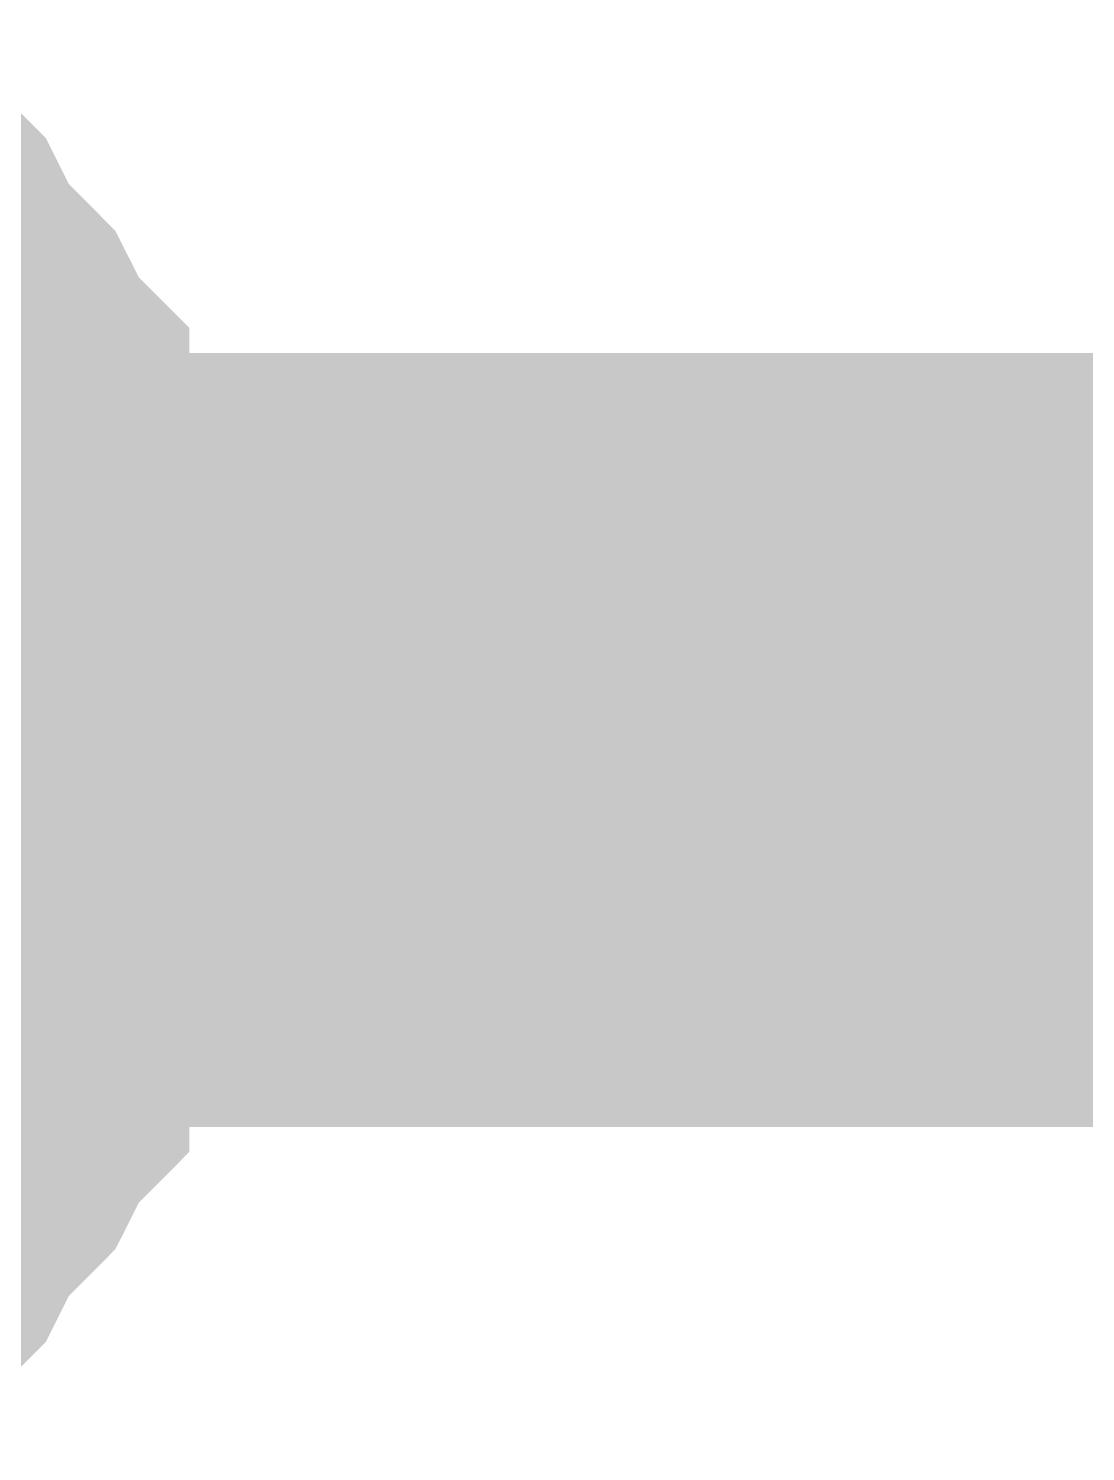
# Model space of a CAD drawing. Header units: inches. Extents: x 0 to 841, y 0 to 594.
# Drawn here: x 578.193 to 579.216, y 496.804 to 498.182 of the extents above; entities that cross this region are included whole.
import ezdxf

# ---------------------------------------------------------------- set-up
doc = ezdxf.new("R2010")
doc.units = ezdxf.units.IN
doc.layers.add('Sheet', color=255, linetype='Continuous')

msp = doc.modelspace()

# ---------------------------------------------------------------- linework, layer by layer
at = {"layer": 'Sheet'}
for points in [[(578.0415, 498.032, 0.2997, 0.2997, 0), (578.064, 498.0095, 0.2997, 0.2997, 0), (578.0864, 497.9871, 0.2997, 0.2997, 0), (578.1089, 497.9422, 0.2997, 0.2997, 0), (578.1314, 497.9197, 0.2997, 0.2997, 0), (578.1538, 497.8972, 0.2997, 0.2997, 0), (578.1763, 497.8523, 0.2997, 0.2997, 0), (578.1987, 497.8299, 0.2997, 0.2997, 0), (578.1987, 497.7849, 0.2997, 0.2997, 0), (578.2212, 497.7625, 0.2997, 0.2997, 0), (578.2212, 497.7176, 0.2997, 0.2997, 0), (578.2436, 497.6951, 0.2997, 0.2997, 0), (578.2436, 497.6502, 0.2997, 0.2997, 0), (578.2661, 497.6053, 0.2997, 0.2997, 0), (578.2661, 497.5828, 0.2997, 0.2997, 0), (578.2661, 497.5379, 0.2997, 0.2997, 0), (578.2661, 497.493, 0.2997, 0.2997, 0)], [(578.0415, 498.032, 0.2997, 0.2997, 0), (578.064, 498.0095, 0.2997, 0.2997, 0), (578.0864, 497.9871, 0.2997, 0.2997, 0), (578.1089, 497.9422, 0.2997, 0.2997, 0), (578.1314, 497.9197, 0.2997, 0.2997, 0), (578.1538, 497.8972, 0.2997, 0.2997, 0), (578.1763, 497.8523, 0.2997, 0.2997, 0), (578.1987, 497.8299, 0.2997, 0.2997, 0), (578.1987, 497.7849, 0.2997, 0.2997, 0), (578.2212, 497.7625, 0.2997, 0.2997, 0), (578.2212, 497.7176, 0.2997, 0.2997, 0), (578.2436, 497.6951, 0.2997, 0.2997, 0), (578.2436, 497.6502, 0.2997, 0.2997, 0), (578.2661, 497.6053, 0.2997, 0.2997, 0), (578.2661, 497.5828, 0.2997, 0.2997, 0), (578.2661, 497.5379, 0.2997, 0.2997, 0), (578.2661, 497.493, 0.2997, 0.2997, 0)], [(578.0415, 498.032, 0.2997, 0.2997, 0), (578.064, 498.0095, 0.2997, 0.2997, 0), (578.0864, 497.9871, 0.2997, 0.2997, 0), (578.1089, 497.9422, 0.2997, 0.2997, 0), (578.1314, 497.9197, 0.2997, 0.2997, 0), (578.1538, 497.8972, 0.2997, 0.2997, 0), (578.1763, 497.8523, 0.2997, 0.2997, 0), (578.1987, 497.8299, 0.2997, 0.2997, 0), (578.1987, 497.7849, 0.2997, 0.2997, 0), (578.2212, 497.7625, 0.2997, 0.2997, 0), (578.2212, 497.7176, 0.2997, 0.2997, 0), (578.2436, 497.6951, 0.2997, 0.2997, 0), (578.2436, 497.6502, 0.2997, 0.2997, 0), (578.2661, 497.6053, 0.2997, 0.2997, 0), (578.2661, 497.5828, 0.2997, 0.2997, 0), (578.2661, 497.5379, 0.2997, 0.2997, 0), (578.2661, 497.493, 0.2997, 0.2997, 0)], [(578.1314, 497.9197, 0.0991, 0.0991, 0), (578.1538, 497.8972, 0.0991, 0.0991, 0), (578.1763, 497.8523, 0.0991, 0.0991, 0), (578.1987, 497.8299, 0.0991, 0.0991, 0), (578.1987, 497.7849, 0.0991, 0.0991, 0), (578.2212, 497.7625, 0.0991, 0.0991, 0), (578.2212, 497.7176, 0.0991, 0.0991, 0), (578.2436, 497.6951, 0.0991, 0.0991, 0), (578.2436, 497.6502, 0.0991, 0.0991, 0), (578.2661, 497.6053, 0.0991, 0.0991, 0), (578.2661, 497.5828, 0.0991, 0.0991, 0), (578.2661, 497.5379, 0.0991, 0.0991, 0), (578.2661, 497.493, 0.0991, 0.0991, 0)], [(578.1314, 497.9197, 0.0991, 0.0991, 0), (578.1538, 497.8972, 0.0991, 0.0991, 0), (578.1763, 497.8523, 0.0991, 0.0991, 0), (578.1987, 497.8299, 0.0991, 0.0991, 0), (578.1987, 497.7849, 0.0991, 0.0991, 0), (578.2212, 497.7625, 0.0991, 0.0991, 0), (578.2212, 497.7176, 0.0991, 0.0991, 0), (578.2436, 497.6951, 0.0991, 0.0991, 0), (578.2436, 497.6502, 0.0991, 0.0991, 0), (578.2661, 497.6053, 0.0991, 0.0991, 0), (578.2661, 497.5828, 0.0991, 0.0991, 0), (578.2661, 497.5379, 0.0991, 0.0991, 0), (578.2661, 497.493, 0.0991, 0.0991, 0)], [(578.1314, 497.9197, 0.0991, 0.0991, 0), (578.1538, 497.8972, 0.0991, 0.0991, 0), (578.1763, 497.8523, 0.0991, 0.0991, 0), (578.1987, 497.8299, 0.0991, 0.0991, 0), (578.1987, 497.7849, 0.0991, 0.0991, 0), (578.2212, 497.7625, 0.0991, 0.0991, 0), (578.2212, 497.7176, 0.0991, 0.0991, 0), (578.2436, 497.6951, 0.0991, 0.0991, 0), (578.2436, 497.6502, 0.0991, 0.0991, 0), (578.2661, 497.6053, 0.0991, 0.0991, 0), (578.2661, 497.5828, 0.0991, 0.0991, 0), (578.2661, 497.5379, 0.0991, 0.0991, 0), (578.2661, 497.493, 0.0991, 0.0991, 0)], [(570.0016, 497.493, 0.7493, 0.7493, 0), (577.5025, 497.493, 0.7493, 0.7493, 0), (592.5044, 497.493, 0.7493, 0.7493, 0)], [(578.2661, 497.493, 0.2997, 0.2997, 0), (578.2661, 497.448, 0.2997, 0.2997, 0), (578.2661, 497.4031, 0.2997, 0.2997, 0), (578.2661, 497.3807, 0.2997, 0.2997, 0), (578.2436, 497.3358, 0.2997, 0.2997, 0), (578.2436, 497.2908, 0.2997, 0.2997, 0), (578.2212, 497.2684, 0.2997, 0.2997, 0), (578.2212, 497.2235, 0.2997, 0.2997, 0), (578.1987, 497.201, 0.2997, 0.2997, 0), (578.1987, 497.1561, 0.2997, 0.2997, 0), (578.1763, 497.1336, 0.2997, 0.2997, 0), (578.1538, 497.0887, 0.2997, 0.2997, 0), (578.1314, 497.0662, 0.2997, 0.2997, 0), (578.1089, 497.0438, 0.2997, 0.2997, 0), (578.0864, 496.9989, 0.2997, 0.2997, 0), (578.064, 496.9764, 0.2997, 0.2997, 0), (578.0415, 496.9539, 0.2997, 0.2997, 0)], [(578.2661, 497.493, 0.2997, 0.2997, 0), (578.2661, 497.448, 0.2997, 0.2997, 0), (578.2661, 497.4031, 0.2997, 0.2997, 0), (578.2661, 497.3807, 0.2997, 0.2997, 0), (578.2436, 497.3358, 0.2997, 0.2997, 0), (578.2436, 497.2908, 0.2997, 0.2997, 0), (578.2212, 497.2684, 0.2997, 0.2997, 0), (578.2212, 497.2235, 0.2997, 0.2997, 0), (578.1987, 497.201, 0.2997, 0.2997, 0), (578.1987, 497.1561, 0.2997, 0.2997, 0), (578.1763, 497.1336, 0.2997, 0.2997, 0), (578.1538, 497.0887, 0.2997, 0.2997, 0), (578.1314, 497.0662, 0.2997, 0.2997, 0), (578.1089, 497.0438, 0.2997, 0.2997, 0), (578.0864, 496.9989, 0.2997, 0.2997, 0), (578.064, 496.9764, 0.2997, 0.2997, 0), (578.0415, 496.9539, 0.2997, 0.2997, 0)], [(578.2661, 497.493, 0.2997, 0.2997, 0), (578.2661, 497.448, 0.2997, 0.2997, 0), (578.2661, 497.4031, 0.2997, 0.2997, 0), (578.2661, 497.3807, 0.2997, 0.2997, 0), (578.2436, 497.3358, 0.2997, 0.2997, 0), (578.2436, 497.2908, 0.2997, 0.2997, 0), (578.2212, 497.2684, 0.2997, 0.2997, 0), (578.2212, 497.2235, 0.2997, 0.2997, 0), (578.1987, 497.201, 0.2997, 0.2997, 0), (578.1987, 497.1561, 0.2997, 0.2997, 0), (578.1763, 497.1336, 0.2997, 0.2997, 0), (578.1538, 497.0887, 0.2997, 0.2997, 0), (578.1314, 497.0662, 0.2997, 0.2997, 0), (578.1089, 497.0438, 0.2997, 0.2997, 0), (578.0864, 496.9989, 0.2997, 0.2997, 0), (578.064, 496.9764, 0.2997, 0.2997, 0), (578.0415, 496.9539, 0.2997, 0.2997, 0)], [(578.2661, 497.493, 0.2997, 0.2997, 0), (578.2661, 497.493, 0.2997, 0.2997, 0), (578.2661, 497.493, 0.2997, 0.2997, 0), (578.2661, 497.493, 0.2997, 0.2997, 0), (578.2661, 497.493, 0.2997, 0.2997, 0), (578.2661, 497.493, 0.2997, 0.2997, 0), (578.2661, 497.493, 0.2997, 0.2997, 0), (578.2661, 497.493, 0.2997, 0.2997, 0), (578.2661, 497.493, 0.2997, 0.2997, 0), (578.2661, 497.493, 0.2997, 0.2997, 0), (578.2661, 497.493, 0.2997, 0.2997, 0), (578.2661, 497.493, 0.2997, 0.2997, 0), (578.2661, 497.493, 0.2997, 0.2997, 0), (578.2661, 497.493, 0.2997, 0.2997, 0), (578.2661, 497.493, 0.2997, 0.2997, 0), (578.2661, 497.493, 0.2997, 0.2997, 0), (578.2661, 497.493, 0.2997, 0.2997, 0), (578.2661, 497.493, 0.2997, 0.2997, 0), (578.2661, 497.493, 0.2997, 0.2997, 0), (578.2661, 497.493, 0.2997, 0.2997, 0), (578.2661, 497.493, 0.2997, 0.2997, 0), (578.2661, 497.493, 0.2997, 0.2997, 0), (578.2661, 497.493, 0.2997, 0.2997, 0), (578.2661, 497.493, 0.2997, 0.2997, 0), (578.2661, 497.493, 0.2997, 0.2997, 0), (578.2661, 497.493, 0.2997, 0.2997, 0), (578.2661, 497.493, 0.2997, 0.2997, 0), (578.2661, 497.493, 0.2997, 0.2997, 0), (578.2661, 497.493, 0.2997, 0.2997, 0), (578.2661, 497.493, 0.2997, 0.2997, 0), (578.2661, 497.493, 0.2997, 0.2997, 0), (578.2661, 497.493, 0.2997, 0.2997, 0), (578.2661, 497.493, 0.2997, 0.2997, 0)], [(578.2661, 497.493, 0.2997, 0.2997, 0), (578.2661, 497.493, 0.2997, 0.2997, 0)], [(578.2661, 497.493, 0.2997, 0.2997, 0), (578.2661, 497.493, 0.2997, 0.2997, 0), (578.2661, 497.493, 0.2997, 0.2997, 0), (578.2661, 497.493, 0.2997, 0.2997, 0), (578.2661, 497.493, 0.2997, 0.2997, 0), (578.2661, 497.493, 0.2997, 0.2997, 0), (578.2661, 497.493, 0.2997, 0.2997, 0), (578.2661, 497.493, 0.2997, 0.2997, 0), (578.2661, 497.493, 0.2997, 0.2997, 0), (578.2661, 497.493, 0.2997, 0.2997, 0), (578.2661, 497.493, 0.2997, 0.2997, 0), (578.2661, 497.493, 0.2997, 0.2997, 0), (578.2661, 497.493, 0.2997, 0.2997, 0), (578.2661, 497.493, 0.2997, 0.2997, 0), (578.2661, 497.493, 0.2997, 0.2997, 0), (578.2661, 497.493, 0.2997, 0.2997, 0), (578.2661, 497.493, 0.2997, 0.2997, 0), (578.2661, 497.493, 0.2997, 0.2997, 0), (578.2661, 497.493, 0.2997, 0.2997, 0), (578.2661, 497.493, 0.2997, 0.2997, 0), (578.2661, 497.493, 0.2997, 0.2997, 0), (578.2661, 497.493, 0.2997, 0.2997, 0), (578.2661, 497.493, 0.2997, 0.2997, 0), (578.2661, 497.493, 0.2997, 0.2997, 0), (578.2661, 497.493, 0.2997, 0.2997, 0), (578.2661, 497.493, 0.2997, 0.2997, 0), (578.2661, 497.493, 0.2997, 0.2997, 0), (578.2661, 497.493, 0.2997, 0.2997, 0), (578.2661, 497.493, 0.2997, 0.2997, 0), (578.2661, 497.493, 0.2997, 0.2997, 0), (578.2661, 497.493, 0.2997, 0.2997, 0), (578.2661, 497.493, 0.2997, 0.2997, 0), (578.2661, 497.493, 0.2997, 0.2997, 0)], [(578.2661, 497.493, 0.2997, 0.2997, 0), (578.2661, 497.493, 0.2997, 0.2997, 0)], [(578.2661, 497.493, 0.2997, 0.2997, 0), (578.2661, 497.493, 0.2997, 0.2997, 0), (578.2661, 497.493, 0.2997, 0.2997, 0), (578.2661, 497.493, 0.2997, 0.2997, 0), (578.2661, 497.493, 0.2997, 0.2997, 0), (578.2661, 497.493, 0.2997, 0.2997, 0), (578.2661, 497.493, 0.2997, 0.2997, 0), (578.2661, 497.493, 0.2997, 0.2997, 0), (578.2661, 497.493, 0.2997, 0.2997, 0), (578.2661, 497.493, 0.2997, 0.2997, 0), (578.2661, 497.493, 0.2997, 0.2997, 0), (578.2661, 497.493, 0.2997, 0.2997, 0), (578.2661, 497.493, 0.2997, 0.2997, 0), (578.2661, 497.493, 0.2997, 0.2997, 0), (578.2661, 497.493, 0.2997, 0.2997, 0), (578.2661, 497.493, 0.2997, 0.2997, 0), (578.2661, 497.493, 0.2997, 0.2997, 0), (578.2661, 497.493, 0.2997, 0.2997, 0), (578.2661, 497.493, 0.2997, 0.2997, 0), (578.2661, 497.493, 0.2997, 0.2997, 0), (578.2661, 497.493, 0.2997, 0.2997, 0), (578.2661, 497.493, 0.2997, 0.2997, 0), (578.2661, 497.493, 0.2997, 0.2997, 0), (578.2661, 497.493, 0.2997, 0.2997, 0), (578.2661, 497.493, 0.2997, 0.2997, 0), (578.2661, 497.493, 0.2997, 0.2997, 0), (578.2661, 497.493, 0.2997, 0.2997, 0), (578.2661, 497.493, 0.2997, 0.2997, 0), (578.2661, 497.493, 0.2997, 0.2997, 0), (578.2661, 497.493, 0.2997, 0.2997, 0), (578.2661, 497.493, 0.2997, 0.2997, 0), (578.2661, 497.493, 0.2997, 0.2997, 0), (578.2661, 497.493, 0.2997, 0.2997, 0)], [(578.2661, 497.493, 0.2997, 0.2997, 0), (578.2661, 497.493, 0.2997, 0.2997, 0)], [(578.2661, 497.493, 0.0991, 0.0991, 0), (578.2661, 497.448, 0.0991, 0.0991, 0), (578.2661, 497.4031, 0.0991, 0.0991, 0), (578.2661, 497.3807, 0.0991, 0.0991, 0), (578.2436, 497.3358, 0.0991, 0.0991, 0), (578.2436, 497.2908, 0.0991, 0.0991, 0), (578.2212, 497.2684, 0.0991, 0.0991, 0), (578.2212, 497.2235, 0.0991, 0.0991, 0), (578.1987, 497.201, 0.0991, 0.0991, 0), (578.1987, 497.1561, 0.0991, 0.0991, 0), (578.1763, 497.1336, 0.0991, 0.0991, 0), (578.1538, 497.0887, 0.0991, 0.0991, 0), (578.1314, 497.0662, 0.0991, 0.0991, 0)], [(578.2661, 497.493, 0.0991, 0.0991, 0), (578.2661, 497.448, 0.0991, 0.0991, 0), (578.2661, 497.4031, 0.0991, 0.0991, 0), (578.2661, 497.3807, 0.0991, 0.0991, 0), (578.2436, 497.3358, 0.0991, 0.0991, 0), (578.2436, 497.2908, 0.0991, 0.0991, 0), (578.2212, 497.2684, 0.0991, 0.0991, 0), (578.2212, 497.2235, 0.0991, 0.0991, 0), (578.1987, 497.201, 0.0991, 0.0991, 0), (578.1987, 497.1561, 0.0991, 0.0991, 0), (578.1763, 497.1336, 0.0991, 0.0991, 0), (578.1538, 497.0887, 0.0991, 0.0991, 0), (578.1314, 497.0662, 0.0991, 0.0991, 0)], [(578.2661, 497.493, 0.0991, 0.0991, 0), (578.2661, 497.448, 0.0991, 0.0991, 0), (578.2661, 497.4031, 0.0991, 0.0991, 0), (578.2661, 497.3807, 0.0991, 0.0991, 0), (578.2436, 497.3358, 0.0991, 0.0991, 0), (578.2436, 497.2908, 0.0991, 0.0991, 0), (578.2212, 497.2684, 0.0991, 0.0991, 0), (578.2212, 497.2235, 0.0991, 0.0991, 0), (578.1987, 497.201, 0.0991, 0.0991, 0), (578.1987, 497.1561, 0.0991, 0.0991, 0), (578.1763, 497.1336, 0.0991, 0.0991, 0), (578.1538, 497.0887, 0.0991, 0.0991, 0), (578.1314, 497.0662, 0.0991, 0.0991, 0)], [(578.2661, 497.493, 0.0991, 0.0991, 0), (578.2661, 497.493, 0.0991, 0.0991, 0), (578.2661, 497.493, 0.0991, 0.0991, 0), (578.2661, 497.493, 0.0991, 0.0991, 0), (578.2661, 497.493, 0.0991, 0.0991, 0), (578.2661, 497.493, 0.0991, 0.0991, 0), (578.2661, 497.493, 0.0991, 0.0991, 0), (578.2661, 497.493, 0.0991, 0.0991, 0), (578.2661, 497.493, 0.0991, 0.0991, 0), (578.2661, 497.493, 0.0991, 0.0991, 0), (578.2661, 497.493, 0.0991, 0.0991, 0), (578.2661, 497.493, 0.0991, 0.0991, 0), (578.2661, 497.493, 0.0991, 0.0991, 0), (578.2661, 497.493, 0.0991, 0.0991, 0), (578.2661, 497.493, 0.0991, 0.0991, 0), (578.2661, 497.493, 0.0991, 0.0991, 0), (578.2661, 497.493, 0.0991, 0.0991, 0), (578.2661, 497.493, 0.0991, 0.0991, 0), (578.2661, 497.493, 0.0991, 0.0991, 0), (578.2661, 497.493, 0.0991, 0.0991, 0), (578.2661, 497.493, 0.0991, 0.0991, 0), (578.2661, 497.493, 0.0991, 0.0991, 0), (578.2661, 497.493, 0.0991, 0.0991, 0), (578.2661, 497.493, 0.0991, 0.0991, 0), (578.2661, 497.493, 0.0991, 0.0991, 0), (578.2661, 497.493, 0.0991, 0.0991, 0), (578.2661, 497.493, 0.0991, 0.0991, 0), (578.2661, 497.493, 0.0991, 0.0991, 0), (578.2661, 497.493, 0.0991, 0.0991, 0), (578.2661, 497.493, 0.0991, 0.0991, 0), (578.2661, 497.493, 0.0991, 0.0991, 0), (578.2661, 497.493, 0.0991, 0.0991, 0), (578.2661, 497.493, 0.0991, 0.0991, 0)], [(578.2661, 497.493, 0.0991, 0.0991, 0), (578.2661, 497.493, 0.0991, 0.0991, 0)], [(578.2661, 497.493, 0.0991, 0.0991, 0), (578.2661, 497.493, 0.0991, 0.0991, 0), (578.2661, 497.493, 0.0991, 0.0991, 0), (578.2661, 497.493, 0.0991, 0.0991, 0), (578.2661, 497.493, 0.0991, 0.0991, 0), (578.2661, 497.493, 0.0991, 0.0991, 0), (578.2661, 497.493, 0.0991, 0.0991, 0), (578.2661, 497.493, 0.0991, 0.0991, 0), (578.2661, 497.493, 0.0991, 0.0991, 0), (578.2661, 497.493, 0.0991, 0.0991, 0), (578.2661, 497.493, 0.0991, 0.0991, 0), (578.2661, 497.493, 0.0991, 0.0991, 0), (578.2661, 497.493, 0.0991, 0.0991, 0), (578.2661, 497.493, 0.0991, 0.0991, 0), (578.2661, 497.493, 0.0991, 0.0991, 0), (578.2661, 497.493, 0.0991, 0.0991, 0), (578.2661, 497.493, 0.0991, 0.0991, 0), (578.2661, 497.493, 0.0991, 0.0991, 0), (578.2661, 497.493, 0.0991, 0.0991, 0), (578.2661, 497.493, 0.0991, 0.0991, 0), (578.2661, 497.493, 0.0991, 0.0991, 0), (578.2661, 497.493, 0.0991, 0.0991, 0), (578.2661, 497.493, 0.0991, 0.0991, 0), (578.2661, 497.493, 0.0991, 0.0991, 0), (578.2661, 497.493, 0.0991, 0.0991, 0), (578.2661, 497.493, 0.0991, 0.0991, 0), (578.2661, 497.493, 0.0991, 0.0991, 0), (578.2661, 497.493, 0.0991, 0.0991, 0), (578.2661, 497.493, 0.0991, 0.0991, 0), (578.2661, 497.493, 0.0991, 0.0991, 0), (578.2661, 497.493, 0.0991, 0.0991, 0), (578.2661, 497.493, 0.0991, 0.0991, 0), (578.2661, 497.493, 0.0991, 0.0991, 0)], [(578.2661, 497.493, 0.0991, 0.0991, 0), (578.2661, 497.493, 0.0991, 0.0991, 0)], [(578.2661, 497.493, 0.0991, 0.0991, 0), (578.2661, 497.493, 0.0991, 0.0991, 0), (578.2661, 497.493, 0.0991, 0.0991, 0), (578.2661, 497.493, 0.0991, 0.0991, 0), (578.2661, 497.493, 0.0991, 0.0991, 0), (578.2661, 497.493, 0.0991, 0.0991, 0), (578.2661, 497.493, 0.0991, 0.0991, 0), (578.2661, 497.493, 0.0991, 0.0991, 0), (578.2661, 497.493, 0.0991, 0.0991, 0), (578.2661, 497.493, 0.0991, 0.0991, 0), (578.2661, 497.493, 0.0991, 0.0991, 0), (578.2661, 497.493, 0.0991, 0.0991, 0), (578.2661, 497.493, 0.0991, 0.0991, 0), (578.2661, 497.493, 0.0991, 0.0991, 0), (578.2661, 497.493, 0.0991, 0.0991, 0), (578.2661, 497.493, 0.0991, 0.0991, 0), (578.2661, 497.493, 0.0991, 0.0991, 0), (578.2661, 497.493, 0.0991, 0.0991, 0), (578.2661, 497.493, 0.0991, 0.0991, 0), (578.2661, 497.493, 0.0991, 0.0991, 0), (578.2661, 497.493, 0.0991, 0.0991, 0), (578.2661, 497.493, 0.0991, 0.0991, 0), (578.2661, 497.493, 0.0991, 0.0991, 0), (578.2661, 497.493, 0.0991, 0.0991, 0), (578.2661, 497.493, 0.0991, 0.0991, 0), (578.2661, 497.493, 0.0991, 0.0991, 0), (578.2661, 497.493, 0.0991, 0.0991, 0), (578.2661, 497.493, 0.0991, 0.0991, 0), (578.2661, 497.493, 0.0991, 0.0991, 0), (578.2661, 497.493, 0.0991, 0.0991, 0), (578.2661, 497.493, 0.0991, 0.0991, 0), (578.2661, 497.493, 0.0991, 0.0991, 0), (578.2661, 497.493, 0.0991, 0.0991, 0)], [(578.2661, 497.493, 0.0991, 0.0991, 0), (578.2661, 497.493, 0.0991, 0.0991, 0)]]:
    msp.add_lwpolyline(points, format="xyseb", dxfattribs=at)

doc.saveas('drawing.dxf')
